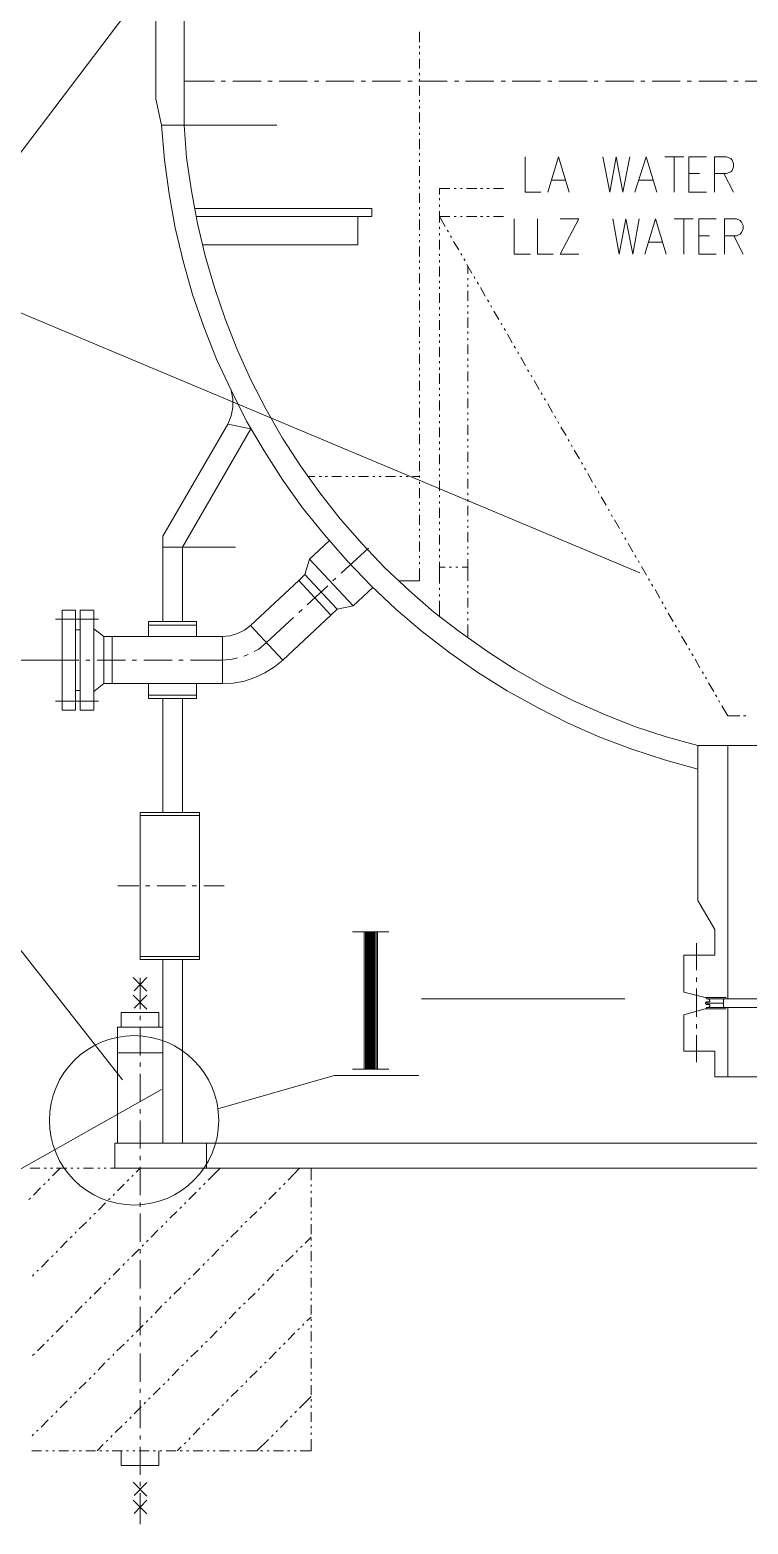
# Model space of a CAD drawing. Header units: millimetres. Extents: x 0 to 588, y 0 to 874.
# Drawn here: x 85.4 to 120.9, y 76.6 to 150.5 of the extents above; entities that cross this region are included whole.
import ezdxf

# ---------------------------------------------------------------- set-up
doc = ezdxf.new("R2010")
doc.units = ezdxf.units.MM
doc.layers.get('0').update_dxf_attribs({"lineweight": 18})

msp = doc.modelspace()

# ---------------------------------------------------------------- hatches: boundary and pattern name
for points in [[(119.02, 102.51), (118.936, 102.595), (119.02, 102.595)], [(119.02, 102.235), (118.936, 102.171), (119.02, 102.171)], [(119.719, 102.51), (119.782, 102.595), (119.719, 102.595)], [(119.719, 102.235), (119.782, 102.171), (119.719, 102.171)]]:
    msp.add_hatch(color=0).paths.add_polyline_path(points, flags=0)

# ---------------------------------------------------------------- linework, layer by layer
at = {"color": 0, "lineweight": 0}
for points in [[(93.028, 145.838), (93.028, 174.435)], [(80.37, 138.451), (104.14, 169.841)], [(91.63, 147.13), (91.63, 152.061)], [(104.669, 150.453), (104.669, 149.945)], [(104.669, 149.754), (104.669, 149.648)], [(104.669, 149.437), (104.669, 149.331)], [(104.669, 149.119), (104.669, 148.632)], [(93.028, 148.018), (94.53, 148.018)], [(94.869, 148.018), (95.081, 148.018)], [(95.441, 148.018), (96.838, 148.018)], [(97.176, 148.018), (97.388, 148.018)], [(97.727, 148.018), (99.124, 148.018)], [(99.483, 148.018), (99.695, 148.018)], [(100.034, 148.018), (101.431, 148.018)], [(101.79, 148.018), (102.002, 148.018)], [(102.341, 148.018), (103.738, 148.018)], [(104.098, 148.018), (104.309, 148.018)], [(104.648, 148.018), (106.045, 148.018)], [(104.669, 148.421), (104.669, 148.315)], [(104.669, 148.103), (104.669, 147.997)], [(106.405, 148.018), (106.617, 148.018)], [(106.955, 148.018), (108.352, 148.018)], [(108.712, 148.018), (108.924, 148.018)], [(109.262, 148.018), (110.659, 148.018)], [(111.019, 148.018), (111.231, 148.018)], [(111.57, 148.018), (112.966, 148.018)], [(113.326, 148.018), (113.517, 148.018)], [(113.877, 148.018), (115.274, 148.018)], [(115.633, 148.018), (115.824, 148.018)], [(116.184, 148.018), (117.581, 148.018)], [(117.919, 148.018), (118.131, 148.018)], [(118.491, 148.018), (119.888, 148.018)], [(120.227, 148.018), (120.438, 148.018)], [(120.798, 148.018), (122.195, 148.018)], [(104.669, 147.786), (104.669, 147.299)], [(91.906, 145.838), (91.63, 147.13)], [(104.669, 147.087), (104.669, 146.981)], [(104.669, 146.77), (104.669, 146.664)], [(104.669, 146.452), (104.669, 145.965)], [(97.621, 145.838), (91.906, 145.838)], [(91.906, 145.838), (92.054, 144.124), (92.287, 142.43), (92.583, 140.758), (92.985, 139.107), (93.451, 137.456), (94.001, 135.848), (94.636, 134.26), (95.356, 132.715), (96.118, 131.191), (96.986, 129.709), (97.917, 128.27), (98.891, 126.894), (99.97, 125.561), (101.092, 124.269), (102.277, 123.042), (103.505, 121.878), (104.817, 120.756), (106.172, 119.719), (107.569, 118.745), (109.008, 117.835), (110.511, 117.009), (112.035, 116.247), (113.602, 115.549), (115.189, 114.956), (116.798, 114.427), (118.449, 113.961)], [(93.028, 145.838), (93.154, 144.208), (93.387, 142.579), (93.684, 140.97), (94.065, 139.361), (94.53, 137.795), (95.059, 136.25), (95.652, 134.726), (96.329, 133.223), (97.091, 131.762), (97.896, 130.344), (98.785, 128.969), (99.737, 127.635), (100.753, 126.344), (101.833, 125.116), (102.955, 123.931), (104.161, 122.809), (105.389, 121.73), (106.68, 120.735), (108.035, 119.782), (109.41, 118.893), (110.829, 118.089), (112.289, 117.348), (113.792, 116.692), (115.316, 116.078), (116.882, 115.57), (118.449, 115.126)], [(104.669, 145.754), (104.669, 145.648)], [(104.669, 145.457), (104.669, 145.351)], [(104.669, 145.14), (104.669, 144.653)], [(104.669, 144.441), (104.669, 144.335)], [(109.897, 144.272), (109.897, 142.515), (110.68, 142.515)], [(111.019, 142.515), (111.548, 144.272), (112.078, 142.515)], [(113.75, 144.272), (114.088, 142.515), (114.406, 144.272), (114.745, 142.515), (115.083, 144.272)], [(115.337, 142.515), (115.888, 144.272), (116.417, 142.515)], [(116.819, 144.272), (117.75, 144.272)], [(117.284, 144.272), (117.284, 142.515)], [(118.004, 142.515), (118.004, 144.272), (118.872, 144.272)], [(119.274, 142.515), (119.274, 144.272), (119.867, 144.272), (120.079, 144.187), (120.142, 144.103), (120.206, 143.933), (120.206, 143.764), (120.142, 143.595), (120.079, 143.531), (119.867, 143.446), (119.274, 143.446)], [(104.669, 144.124), (104.669, 144.018)], [(104.669, 143.806), (104.669, 143.32)], [(104.669, 143.108), (104.669, 143.002)], [(104.669, 142.79), (104.669, 142.685)], [(111.21, 143.108), (111.887, 143.108)], [(115.549, 143.108), (116.205, 143.108)], [(118.004, 143.446), (118.533, 143.446)], [(119.74, 143.446), (120.206, 142.515)], [(104.669, 142.473), (104.669, 141.986)], [(105.664, 142.706), (106.172, 142.706)], [(105.664, 142.706), (105.664, 142.409)], [(105.664, 142.219), (105.664, 142.113)], [(106.384, 142.706), (106.49, 142.706)], [(106.701, 142.706), (106.786, 142.706)], [(106.998, 142.706), (107.505, 142.706)], [(107.696, 142.706), (107.802, 142.706)], [(108.013, 142.706), (108.119, 142.706)], [(108.331, 142.706), (108.839, 142.706)], [(118.004, 142.515), (118.872, 142.515)], [(102.32, 141.309), (102.32, 141.711), (93.535, 141.711)], [(93.62, 141.309), (102.32, 141.309)], [(101.621, 139.912), (101.621, 141.309)], [(104.669, 141.774), (104.669, 141.668)], [(104.669, 141.457), (104.669, 141.351)], [(105.664, 141.901), (105.664, 141.796)], [(105.664, 141.584), (105.664, 141.309), (106.172, 141.309)], [(105.939, 140.822), (105.664, 141.309)], [(105.664, 141.309), (105.664, 141.012)], [(106.384, 141.309), (106.49, 141.309)], [(106.701, 141.309), (106.786, 141.309)], [(106.998, 141.309), (107.505, 141.309)], [(107.696, 141.309), (107.802, 141.309)], [(108.013, 141.309), (108.119, 141.309)], [(108.331, 141.309), (108.839, 141.309)], [(104.669, 141.161), (104.669, 140.653)], [(105.664, 140.801), (105.664, 140.695)], [(106.109, 140.547), (106.045, 140.631)], [(109.368, 141.203), (109.368, 139.446), (110.172, 139.446)], [(110.511, 141.203), (110.511, 139.446), (111.294, 139.446)], [(111.633, 141.203), (112.564, 141.203), (111.633, 139.446), (112.564, 139.446)], [(114.237, 141.203), (114.554, 139.446), (114.893, 141.203), (115.231, 139.446), (115.549, 141.203)], [(115.824, 139.446), (116.353, 141.203), (116.882, 139.446)], [(117.284, 141.203), (118.216, 141.203)], [(117.75, 141.203), (117.75, 139.446)], [(118.491, 139.446), (118.491, 141.203), (119.359, 141.203)], [(119.761, 139.446), (119.761, 141.203), (120.354, 141.203), (120.544, 141.118), (120.608, 141.034), (120.692, 140.864), (120.692, 140.695), (120.608, 140.525), (120.544, 140.441), (120.354, 140.356), (119.761, 140.356)], [(93.938, 139.912), (101.621, 139.912)], [(104.669, 140.441), (104.669, 140.356)], [(104.669, 140.144), (104.669, 140.039)], [(104.669, 139.827), (104.669, 139.34)], [(105.664, 140.483), (105.664, 140.377)], [(105.664, 140.166), (105.664, 139.679)], [(106.257, 140.272), (106.214, 140.356)], [(106.617, 139.658), (106.362, 140.081)], [(116.014, 140.039), (116.692, 140.039)], [(118.491, 140.356), (119.02, 140.356)], [(120.227, 140.356), (120.692, 139.446)], [(104.669, 139.129), (104.669, 139.023)], [(105.664, 139.467), (105.664, 139.361)], [(105.664, 139.15), (105.664, 139.044)], [(106.765, 139.404), (106.722, 139.488)], [(106.934, 139.129), (106.871, 139.213)], [(118.491, 139.446), (119.359, 139.446)], [(115.57, 123.677), (80.37, 138.451)], [(104.669, 138.811), (104.669, 138.705)], [(104.669, 138.494), (104.669, 138.007)], [(105.664, 138.832), (105.664, 138.345)], [(107.273, 138.515), (107.019, 138.938)], [(107.061, 138.875), (107.061, 138.472)], [(107.421, 138.239), (107.379, 138.345)], [(104.669, 137.795), (104.669, 137.689)], [(105.664, 138.134), (105.664, 138.028)], [(105.664, 137.837), (105.664, 137.732)], [(107.061, 138.261), (107.061, 138.155)], [(107.061, 137.943), (107.061, 137.837)], [(107.061, 137.626), (107.061, 137.139)], [(107.59, 137.964), (107.527, 138.07)], [(107.929, 137.372), (107.696, 137.795)], [(104.669, 137.477), (104.669, 137.372)], [(104.669, 137.16), (104.669, 136.673)], [(105.664, 137.52), (105.664, 137.033)], [(105.664, 136.821), (105.664, 136.715)], [(107.061, 136.927), (107.061, 136.821)], [(108.098, 137.096), (108.035, 137.181)], [(108.246, 136.821), (108.204, 136.906)], [(104.669, 136.462), (104.669, 136.356)], [(104.669, 136.144), (104.669, 136.059)], [(105.664, 136.504), (105.664, 136.398)], [(105.664, 136.186), (105.664, 135.7)], [(107.061, 136.61), (107.061, 136.504)], [(107.061, 136.313), (107.061, 135.805)], [(108.606, 136.208), (108.352, 136.631)], [(104.669, 135.848), (104.669, 135.361)], [(105.664, 135.488), (105.664, 135.382)], [(107.061, 135.615), (107.061, 135.509)], [(108.754, 135.953), (108.712, 136.038)], [(108.924, 135.678), (108.86, 135.763)], [(109.262, 135.065), (109.029, 135.488)], [(104.669, 135.149), (104.669, 135.043)], [(104.669, 134.832), (104.669, 134.726)], [(105.664, 135.17), (105.664, 135.065)], [(105.664, 134.853), (105.664, 134.366)], [(107.061, 135.297), (107.061, 135.191)], [(107.061, 134.98), (107.061, 134.493)], [(109.432, 134.789), (109.368, 134.895)], [(109.58, 134.514), (109.537, 134.62)], [(104.669, 134.514), (104.669, 134.027)], [(105.664, 134.154), (105.664, 134.048)], [(107.061, 134.281), (107.061, 134.175)], [(107.061, 133.964), (107.061, 133.858)], [(109.918, 133.922), (109.686, 134.345)], [(104.669, 133.816), (104.669, 133.71)], [(104.669, 133.498), (104.669, 133.392)], [(104.669, 133.181), (104.669, 132.694)], [(105.664, 133.837), (105.664, 133.731)], [(105.664, 133.541), (105.664, 133.032)], [(107.061, 133.646), (107.061, 133.16)], [(110.088, 133.646), (110.024, 133.731)], [(110.236, 133.371), (110.194, 133.456)], [(110.596, 132.757), (110.342, 133.202)], [(95.186, 131.043), (95.356, 131.445), (95.441, 131.868), (95.441, 132.292), (95.356, 132.694)], [(104.669, 132.482), (104.669, 132.376)], [(105.664, 132.842), (105.664, 132.736)], [(105.664, 132.524), (105.664, 132.419)], [(107.061, 132.948), (107.061, 132.842)], [(107.061, 132.63), (107.061, 132.524)], [(110.744, 132.503), (110.702, 132.588)], [(104.669, 132.165), (104.669, 132.059)], [(104.669, 131.847), (104.669, 131.36)], [(105.664, 132.207), (105.664, 131.72)], [(107.061, 132.313), (107.061, 131.826)], [(110.913, 132.228), (110.85, 132.313)], [(111.252, 131.614), (111.019, 132.038)], [(96.329, 130.81), (95.186, 131.043), (91.969, 125.497)], [(104.669, 131.149), (104.669, 131.043)], [(105.664, 131.508), (105.664, 131.403)], [(105.664, 131.191), (105.664, 131.085)], [(107.061, 131.614), (107.061, 131.508)], [(107.061, 131.318), (107.061, 131.212)], [(107.061, 131), (107.061, 130.514)], [(111.421, 131.339), (111.358, 131.445)], [(111.57, 131.064), (111.527, 131.17)], [(111.929, 130.471), (111.675, 130.895)], [(92.943, 124.947), (96.329, 130.81)], [(104.669, 130.852), (104.669, 130.746)], [(104.669, 130.535), (104.669, 130.048)], [(105.664, 130.874), (105.664, 130.387)], [(105.664, 130.175), (105.664, 130.069)], [(107.061, 130.302), (107.061, 130.196)], [(112.078, 130.196), (112.035, 130.281)], [(104.669, 129.836), (104.669, 129.731)], [(104.669, 129.519), (104.669, 129.413)], [(105.664, 129.857), (105.664, 129.752)], [(105.664, 129.54), (105.664, 129.053)], [(107.061, 129.984), (107.061, 129.879)], [(107.061, 129.667), (107.061, 129.18)], [(112.226, 129.921), (112.183, 130.006)], [(112.585, 129.328), (112.332, 129.752)], [(104.669, 129.201), (104.669, 128.714)], [(105.664, 128.841), (105.664, 128.736)], [(107.061, 128.969), (107.061, 128.863)], [(112.734, 129.053), (112.691, 129.138)], [(112.903, 128.778), (112.84, 128.863)], [(99.145, 128.439), (99.504, 128.439)], [(99.716, 128.439), (99.822, 128.439)], [(100.013, 128.439), (100.118, 128.439)], [(100.33, 128.439), (100.817, 128.439)], [(101.028, 128.439), (101.134, 128.439)], [(101.346, 128.439), (101.452, 128.439)], [(101.663, 128.439), (102.15, 128.439)], [(102.362, 128.439), (102.468, 128.439)], [(102.68, 128.439), (102.785, 128.439)], [(102.997, 128.439), (103.484, 128.439)], [(103.695, 128.439), (103.801, 128.439)], [(104.013, 128.439), (104.119, 128.439)], [(104.331, 128.439), (104.669, 128.439)], [(104.669, 128.503), (104.669, 128.397)], [(104.669, 128.185), (104.669, 128.079)], [(105.664, 128.545), (105.664, 128.439)], [(105.664, 128.228), (105.664, 127.741)], [(107.061, 128.651), (107.061, 128.545)], [(107.061, 128.333), (107.061, 127.847)], [(113.242, 128.164), (113.009, 128.588)], [(113.411, 127.889), (113.347, 127.995)], [(104.669, 127.868), (104.669, 127.381)], [(105.664, 127.529), (105.664, 127.423)], [(105.664, 127.212), (105.664, 127.106)], [(107.061, 127.635), (107.061, 127.529)], [(107.061, 127.317), (107.061, 127.212)], [(113.559, 127.614), (113.517, 127.72)], [(113.919, 127.021), (113.665, 127.445)], [(104.669, 127.169), (104.669, 127.064)], [(104.669, 126.852), (104.669, 126.746)], [(104.669, 126.555), (104.669, 126.047)], [(105.664, 126.894), (105.664, 126.407)], [(107.061, 127), (107.061, 126.513)], [(114.067, 126.746), (114.025, 126.831)], [(114.215, 126.471), (114.173, 126.555)], [(104.669, 125.857), (104.669, 125.751)], [(105.664, 126.196), (105.664, 126.09)], [(105.664, 125.878), (105.664, 125.772)], [(107.061, 126.302), (107.061, 126.217)], [(107.061, 126.005), (107.061, 125.899)], [(114.575, 125.878), (114.321, 126.302)], [(91.969, 125.497), (91.969, 121.264)], [(98.7, 123.296), (98.996, 123.592), (99.229, 124.354), (100.203, 125.264)], [(104.669, 125.54), (104.669, 125.434)], [(104.669, 125.222), (104.669, 124.735)], [(105.664, 125.561), (105.664, 125.074)], [(107.061, 125.688), (107.061, 125.201)], [(107.061, 124.989), (107.061, 124.883)], [(114.723, 125.603), (114.681, 125.688)], [(114.893, 125.328), (114.829, 125.412)], [(115.231, 124.714), (114.999, 125.137)], [(91.969, 124.947), (95.567, 124.947)], [(92.943, 124.947), (92.943, 121.264)], [(101.388, 122.047), (99.229, 124.354)], [(102.15, 124.904), (100.796, 123.656)], [(104.669, 124.523), (104.669, 124.418)], [(105.664, 124.862), (105.664, 124.756)], [(105.664, 124.545), (105.664, 124.439)], [(107.061, 124.672), (107.061, 124.566)], [(107.061, 124.354), (107.061, 123.952)], [(115.401, 124.439), (115.337, 124.545)], [(115.549, 124.185), (115.507, 124.269)], [(98.996, 123.592), (100.605, 121.878)], [(104.669, 124.206), (104.669, 124.1)], [(104.669, 123.888), (104.669, 123.275)], [(105.664, 124.227), (105.664, 123.952)], [(105.939, 123.952), (105.664, 123.952), (105.664, 123.148)], [(105.664, 123.952), (105.939, 123.952)], [(106.257, 123.952), (106.151, 123.952)], [(106.151, 123.952), (106.257, 123.952)], [(106.574, 123.952), (106.468, 123.952)], [(106.468, 123.952), (106.574, 123.952)], [(107.061, 123.952), (106.786, 123.952)], [(106.786, 123.952), (107.061, 123.952)], [(107.061, 123.952), (107.061, 123.275)], [(115.909, 123.571), (115.655, 123.994)], [(98.7, 123.296), (96.308, 121.073)], [(98.7, 123.296), (100.288, 121.581)], [(100.139, 123.042), (99.124, 122.089)], [(100.288, 121.581), (100.605, 121.878), (101.388, 122.047), (102.362, 122.957)], [(100.542, 123.423), (100.394, 123.275)], [(103.632, 123.275), (104.669, 123.275)], [(105.664, 122.936), (105.664, 122.83)], [(107.061, 123.063), (107.061, 122.957)], [(107.061, 122.767), (107.061, 122.661)], [(116.057, 123.296), (116.014, 123.38)], [(116.226, 123.021), (116.163, 123.126)], [(116.565, 122.428), (116.332, 122.851)], [(105.664, 122.618), (105.664, 122.513)], [(105.664, 122.301), (105.664, 121.518)], [(107.061, 122.449), (107.061, 121.962)], [(116.734, 122.153), (116.671, 122.237)], [(86.656, 121.391), (88.794, 121.391)], [(86.995, 119.359), (86.995, 121.835)], [(87.651, 119.359), (87.651, 121.835), (86.995, 121.835)], [(87.884, 119.359), (87.884, 121.835), (88.561, 121.835)], [(88.561, 119.359), (88.561, 121.835)], [(98.446, 121.475), (97.113, 120.227)], [(100.288, 121.581), (97.917, 119.359)], [(98.87, 121.856), (98.7, 121.708)], [(107.061, 121.751), (107.061, 121.645)], [(107.061, 121.433), (107.061, 121.327)], [(116.882, 121.878), (116.819, 121.962)], [(117.221, 121.264), (116.988, 121.687)], [(87.884, 120.862), (87.651, 120.862)], [(89.048, 120.523), (88.561, 120.904)], [(91.271, 120.544), (91.271, 121.264)], [(93.641, 121.264), (91.271, 121.264)], [(93.641, 121.094), (91.271, 121.094)], [(93.641, 120.544), (93.641, 121.264)], [(94.933, 120.523), (95.314, 120.565), (95.673, 120.671), (96.012, 120.841), (96.308, 121.073)], [(96.308, 121.073), (97.917, 119.359)], [(107.061, 121.116), (107.061, 120.46)], [(117.39, 120.989), (117.327, 121.094)], [(117.538, 120.735), (117.496, 120.819)], [(117.898, 120.121), (117.644, 120.544)], [(89.048, 120.523), (89.048, 118.195)], [(89.472, 119.359), (89.472, 120.523), (89.048, 120.523)], [(89.091, 120.523), (94.933, 120.523)], [(94.933, 120.523), (94.933, 118.195)], [(96.499, 119.782), (96.732, 119.909), (97.113, 120.227)], [(118.046, 119.846), (118.004, 119.93)], [(86.995, 119.359), (68.919, 119.359)], [(86.233, 119.359), (87.82, 119.359)], [(86.995, 119.359), (86.995, 116.882)], [(87.651, 119.359), (87.651, 116.882), (86.995, 116.882)], [(87.884, 119.359), (87.884, 116.882), (88.561, 116.882)], [(88.159, 119.359), (88.371, 119.359)], [(88.561, 119.359), (88.561, 116.882)], [(88.731, 119.359), (90.128, 119.359)], [(89.472, 119.359), (89.472, 118.195), (89.048, 118.195)], [(90.466, 119.359), (90.678, 119.359)], [(91.038, 119.359), (92.435, 119.359)], [(92.773, 119.359), (92.985, 119.359)], [(93.345, 119.359), (94.933, 119.359)], [(94.933, 119.359), (95.398, 119.401), (95.673, 119.465)], [(94.933, 118.195), (95.462, 118.216), (96.012, 118.322), (96.52, 118.491), (97.028, 118.724), (97.494, 119.02), (97.917, 119.359)], [(95.991, 119.549), (96.203, 119.634)], [(118.216, 119.57), (118.152, 119.676)], [(118.555, 118.978), (118.322, 119.401)], [(118.724, 118.703), (118.66, 118.787)], [(118.872, 118.427), (118.83, 118.512)], [(87.884, 117.856), (87.651, 117.856)], [(89.048, 118.195), (88.561, 117.814)], [(89.091, 118.195), (94.933, 118.195)], [(91.271, 117.454), (91.271, 118.174)], [(93.641, 117.623), (91.271, 117.623)], [(93.641, 117.454), (93.641, 118.174)], [(119.232, 117.814), (118.978, 118.237)], [(119.38, 117.538), (119.317, 117.644)], [(86.656, 117.327), (88.794, 117.327)], [(93.641, 117.454), (91.271, 117.454)], [(91.969, 117.454), (91.969, 111.823)], [(92.943, 117.454), (92.943, 111.823)], [(119.528, 117.284), (119.486, 117.369)], [(119.93, 116.607), (119.634, 117.094)], [(119.93, 116.607), (120.523, 116.607)], [(120.713, 116.607), (120.819, 116.607)], [(118.449, 115.126), (118.449, 107.463)], [(118.449, 115.126), (135.361, 115.126)], [(119.93, 115.126), (119.93, 102.595)], [(90.847, 111.823), (93.79, 111.823)], [(90.847, 104.542), (90.847, 111.823)], [(90.847, 111.675), (93.79, 111.675)], [(93.79, 104.542), (93.79, 111.823)], [(89.98, 98.594), (81.449, 109.432)], [(89.747, 108.183), (90.784, 108.183)], [(91.123, 108.183), (91.334, 108.183)], [(91.694, 108.183), (93.091, 108.183)], [(93.43, 108.183), (93.641, 108.183)], [(94.001, 108.183), (95.017, 108.183)], [(119.295, 106.024), (118.449, 107.463)], [(101.367, 105.918), (102.637, 105.918)], [(101.431, 105.918), (102.722, 105.918)], [(101.473, 105.918), (102.764, 105.918)], [(101.515, 105.918), (102.806, 105.918)], [(101.558, 105.918), (102.849, 105.918)], [(101.621, 105.918), (102.891, 105.918)], [(101.642, 105.918), (102.912, 105.918)], [(101.706, 105.918), (102.976, 105.918)], [(101.727, 105.918), (103.018, 105.918)], [(101.748, 105.918), (103.039, 105.918)], [(101.812, 105.918), (103.103, 105.918)], [(101.875, 105.918), (103.166, 105.918)], [(101.939, 105.918), (101.939, 99.124)], [(102.002, 105.918), (102.002, 99.124)], [(102.044, 105.918), (102.044, 99.124)], [(102.066, 99.124), (102.066, 105.918)], [(102.087, 105.918), (102.087, 99.124)], [(102.129, 105.918), (102.129, 99.124)], [(102.15, 99.124), (102.15, 105.918)], [(102.193, 99.124), (102.193, 105.918)], [(102.193, 105.918), (102.193, 99.124)], [(102.214, 105.918), (102.214, 99.124)], [(102.235, 99.124), (102.235, 105.918)], [(102.256, 105.918), (102.256, 99.124)], [(102.277, 99.124), (102.277, 105.918)], [(102.299, 105.918), (102.299, 99.124)], [(102.32, 105.918), (102.32, 99.124)], [(102.32, 99.124), (102.32, 105.918)], [(102.341, 99.124), (102.341, 105.918)], [(102.383, 105.918), (102.383, 99.124)], [(102.404, 99.124), (102.404, 105.918)], [(102.447, 105.918), (102.447, 99.124)], [(102.447, 99.124), (102.447, 105.918)], [(102.468, 99.124), (102.468, 105.918)], [(102.531, 99.124), (102.531, 105.918)], [(102.595, 99.124), (102.595, 105.918)], [(119.295, 106.024), (119.295, 104.754)], [(118.385, 105.347), (118.385, 104.013)], [(90.847, 104.69), (93.79, 104.69)], [(90.847, 104.542), (93.79, 104.542)], [(91.969, 104.542), (91.969, 95.462)], [(92.943, 104.542), (92.943, 95.462)], [(119.295, 104.754), (117.75, 104.754)], [(117.75, 104.754), (117.75, 102.933)], [(90.509, 103.653), (91.186, 102.976)], [(90.551, 102.997), (91.186, 103.653)], [(90.847, 102.087), (90.847, 103.632)], [(118.385, 103.653), (118.385, 103.442)], [(90.509, 102.785), (91.186, 102.087)], [(90.551, 102.129), (91.186, 102.785)], [(118.808, 102.658), (117.75, 102.933)], [(118.385, 103.103), (118.385, 101.706)], [(114.829, 102.595), (104.775, 102.595)], [(118.808, 102.108), (117.75, 101.812)], [(119.846, 102.658), (118.808, 102.658)], [(119.846, 102.108), (118.808, 102.108)], [(118.872, 102.447), (118.83, 102.404), (118.83, 102.362), (118.872, 102.32)], [(118.872, 102.658), (118.872, 102.595)], [(126.915, 102.595), (118.872, 102.595)], [(118.872, 102.447), (118.914, 102.383)], [(118.872, 102.447), (119.02, 102.447)], [(118.872, 102.32), (118.914, 102.383)], [(118.872, 102.32), (119.02, 102.32)], [(118.872, 102.108), (118.872, 102.171)], [(118.872, 102.171), (134.938, 102.171)], [(119.719, 102.383), (118.914, 102.383)], [(118.978, 102.595), (119.846, 102.595)], [(118.978, 102.171), (119.719, 102.171)], [(119.02, 102.51), (119.02, 102.595)], [(119.02, 102.447), (119.041, 102.468), (119.041, 102.51), (119.02, 102.51)], [(119.041, 102.277), (119.041, 102.299), (119.02, 102.32)], [(119.02, 102.235), (119.041, 102.256), (119.041, 102.277)], [(119.02, 102.235), (119.02, 102.171)], [(119.719, 102.595), (119.719, 102.171)], [(119.93, 102.171), (119.93, 98.743)], [(89.916, 101.918), (91.779, 101.918), (91.779, 101.198)], [(89.916, 101.198), (89.916, 101.918)], [(90.847, 101.537), (90.847, 101.748)], [(117.75, 100.013), (117.75, 101.812)], [(118.385, 101.346), (118.385, 101.134)], [(91.969, 101.198), (89.725, 101.198), (89.725, 95.462)], [(90.847, 99.801), (90.847, 101.198)], [(118.385, 100.796), (118.385, 99.462)], [(91.969, 99.928), (89.725, 99.928)], [(119.295, 100.013), (117.75, 100.013)], [(119.295, 100.013), (119.295, 98.743)], [(90.847, 99.229), (90.847, 99.441)], [(101.367, 99.124), (102.637, 99.124)], [(101.431, 99.124), (102.722, 99.124)], [(101.473, 99.124), (102.764, 99.124)], [(101.515, 99.124), (102.806, 99.124)], [(101.558, 99.124), (102.849, 99.124)], [(101.621, 99.124), (102.891, 99.124)], [(101.642, 99.124), (102.912, 99.124)], [(101.706, 99.124), (102.976, 99.124)], [(101.727, 99.124), (103.018, 99.124)], [(101.748, 99.124), (103.039, 99.124)], [(101.812, 99.124), (103.103, 99.124)], [(101.875, 99.124), (103.166, 99.124)], [(90.847, 97.494), (90.847, 98.891)], [(94.7, 97.155), (100.457, 98.806), (104.648, 98.806)], [(134.514, 98.743), (119.295, 98.743)], [(91.906, 98.108), (72.39, 87.101)], [(90.847, 96.922), (90.847, 97.134)], [(90.847, 95.186), (90.847, 96.584)], [(89.599, 94.213), (89.599, 95.462)], [(89.599, 95.462), (126.915, 95.462)], [(94.128, 94.213), (94.128, 95.462)], [(90.847, 94.615), (90.847, 94.827)], [(85.894, 94.213), (85.407, 94.213)], [(86.212, 94.213), (86.106, 94.213)], [(86.529, 94.213), (86.424, 94.213)], [(86.508, 93.832), (86.889, 94.213)], [(87.228, 94.213), (86.72, 94.213)], [(87.524, 94.213), (87.418, 94.213)], [(87.842, 94.213), (87.736, 94.213)], [(88.54, 94.213), (88.053, 94.213)], [(88.858, 94.213), (88.752, 94.213)], [(89.175, 94.213), (89.069, 94.213)], [(89.874, 94.213), (89.387, 94.213)], [(89.599, 94.213), (126.915, 94.213)], [(90.191, 94.213), (90.085, 94.213)], [(90.509, 94.213), (90.403, 94.213)], [(90.657, 94.022), (90.847, 94.213)], [(91.207, 94.213), (90.72, 94.213)], [(90.847, 92.879), (90.847, 94.276)], [(91.525, 94.213), (91.419, 94.213)], [(91.821, 94.213), (91.736, 94.213)], [(92.519, 94.213), (92.033, 94.213)], [(92.837, 94.213), (92.731, 94.213)], [(93.154, 94.213), (93.049, 94.213)], [(93.853, 94.213), (93.366, 94.213)], [(94.171, 94.213), (94.065, 94.213)], [(94.213, 93.62), (94.805, 94.213)], [(94.488, 94.213), (94.382, 94.213)], [(95.186, 94.213), (94.7, 94.213)], [(95.504, 94.213), (95.398, 94.213)], [(95.822, 94.213), (95.716, 94.213)], [(96.52, 94.213), (96.033, 94.213)], [(96.816, 94.213), (96.732, 94.213)], [(97.134, 94.213), (97.028, 94.213)], [(97.832, 94.213), (97.346, 94.213)], [(98.15, 94.213), (98.044, 94.213)], [(98.171, 93.62), (98.743, 94.213)], [(98.467, 94.213), (98.362, 94.213)], [(99.314, 94.213), (98.679, 94.213)], [(99.314, 93.62), (99.314, 94.213)], [(85.577, 92.879), (85.915, 93.239)], [(86.064, 93.387), (86.148, 93.451)], [(86.296, 93.599), (86.36, 93.684)], [(89.725, 93.091), (90.064, 93.43)], [(90.212, 93.578), (90.297, 93.662)], [(90.445, 93.811), (90.509, 93.874)], [(93.768, 93.176), (93.832, 93.239)], [(93.98, 93.387), (94.065, 93.472)], [(97.727, 93.176), (97.79, 93.239)], [(97.938, 93.387), (98.023, 93.472)], [(99.314, 93.303), (99.314, 93.409)], [(85.344, 92.668), (85.429, 92.731)], [(88.794, 92.138), (89.133, 92.498)], [(89.281, 92.647), (89.366, 92.71)], [(89.514, 92.858), (89.577, 92.943)], [(90.847, 92.308), (90.847, 92.519)], [(93.049, 92.456), (93.112, 92.519)], [(93.26, 92.668), (93.62, 93.028)], [(97.007, 92.456), (97.07, 92.519)], [(97.219, 92.668), (97.578, 93.028)], [(99.314, 92.985), (99.314, 93.091)], [(99.314, 92.287), (99.314, 92.773)], [(88.35, 91.694), (88.413, 91.779)], [(88.561, 91.927), (88.646, 91.99)], [(90.847, 90.572), (90.847, 91.969)], [(92.329, 91.736), (92.668, 92.075)], [(92.816, 92.223), (92.9, 92.308)], [(96.287, 91.736), (96.626, 92.075)], [(96.774, 92.223), (96.859, 92.308)], [(99.314, 91.969), (99.314, 92.075)], [(99.314, 91.652), (99.314, 91.757)], [(87.63, 90.996), (87.694, 91.059)], [(87.842, 91.207), (88.201, 91.546)], [(91.398, 90.805), (91.736, 91.144)], [(91.885, 91.292), (91.969, 91.376)], [(92.117, 91.525), (92.181, 91.588)], [(95.335, 90.805), (95.695, 91.144)], [(95.843, 91.292), (95.906, 91.376)], [(96.054, 91.525), (96.139, 91.588)], [(99.314, 90.953), (99.314, 91.44)], [(86.91, 90.276), (87.249, 90.615)], [(87.397, 90.763), (87.482, 90.847)], [(90.953, 90.361), (91.017, 90.424)], [(91.165, 90.572), (91.249, 90.657)], [(94.89, 90.361), (94.975, 90.424)], [(95.123, 90.572), (95.186, 90.657)], [(98.785, 90.297), (98.87, 90.361)], [(99.018, 90.509), (99.314, 90.805)], [(99.314, 90.636), (99.314, 90.742)], [(99.314, 90.318), (99.314, 90.424)], [(85.979, 89.323), (86.318, 89.683)], [(86.466, 89.831), (86.55, 89.895)], [(86.699, 90.043), (86.762, 90.128)], [(90.001, 89.408), (90.085, 89.493)], [(90.234, 89.641), (90.297, 89.704)], [(90.445, 89.853), (90.805, 90.212)], [(90.847, 90.001), (90.847, 90.212)], [(90.847, 88.265), (90.847, 89.662)], [(93.959, 89.408), (94.043, 89.493)], [(94.192, 89.641), (94.255, 89.704)], [(94.403, 89.853), (94.742, 90.212)], [(98.065, 89.577), (98.425, 89.916)], [(98.573, 90.064), (98.637, 90.149)], [(99.314, 89.62), (99.314, 90.106)], [(85.534, 88.879), (85.598, 88.963)], [(85.746, 89.112), (85.831, 89.175)], [(89.302, 88.71), (89.366, 88.773)], [(89.514, 88.921), (89.853, 89.26)], [(93.239, 88.71), (93.324, 88.773)], [(93.472, 88.921), (93.811, 89.26)], [(97.134, 88.625), (97.472, 88.985)], [(97.621, 89.133), (97.705, 89.196)], [(97.853, 89.344), (97.917, 89.429)], [(99.314, 89.323), (99.314, 89.408)], [(99.314, 89.006), (99.314, 89.112)], [(99.314, 88.307), (99.314, 88.794)], [(88.582, 87.99), (88.921, 88.329)], [(89.069, 88.477), (89.154, 88.561)], [(92.519, 87.99), (92.879, 88.329)], [(93.028, 88.477), (93.091, 88.561)], [(96.203, 87.694), (96.541, 88.032)], [(96.689, 88.18), (96.753, 88.265)], [(96.901, 88.413), (96.986, 88.477)], [(99.314, 87.99), (99.314, 88.096)], [(87.63, 87.037), (87.99, 87.397)], [(88.138, 87.545), (88.201, 87.609)], [(88.35, 87.757), (88.434, 87.842)], [(90.847, 87.694), (90.847, 87.905)], [(90.847, 85.958), (90.847, 87.355)], [(91.588, 87.037), (91.927, 87.397)], [(92.075, 87.545), (92.16, 87.609)], [(92.308, 87.757), (92.371, 87.842)], [(95.737, 87.249), (95.822, 87.334)], [(95.97, 87.482), (96.054, 87.545)], [(99.314, 87.672), (99.314, 87.778)], [(99.314, 86.974), (99.314, 87.461)], [(87.186, 86.593), (87.27, 86.677)], [(87.418, 86.826), (87.482, 86.889)], [(91.144, 86.593), (91.228, 86.677)], [(91.376, 86.826), (91.44, 86.889)], [(95.038, 86.529), (95.102, 86.614)], [(95.25, 86.762), (95.589, 87.101)], [(99.102, 86.656), (99.314, 86.847)], [(99.314, 86.656), (99.314, 86.762)], [(86.466, 85.873), (86.55, 85.958)], [(86.699, 86.106), (87.037, 86.445)], [(90.424, 85.873), (90.509, 85.958)], [(90.657, 86.106), (90.996, 86.445)], [(94.319, 85.81), (94.657, 86.169)], [(94.805, 86.318), (94.89, 86.381)], [(98.171, 85.725), (98.51, 86.064)], [(98.658, 86.212), (98.743, 86.275)], [(98.891, 86.424), (98.954, 86.508)], [(99.314, 86.339), (99.314, 86.445)], [(99.314, 85.64), (99.314, 86.127)], [(85.767, 85.175), (86.106, 85.513)], [(86.254, 85.662), (86.318, 85.725)], [(89.704, 85.175), (90.064, 85.513)], [(90.212, 85.662), (90.276, 85.725)], [(90.847, 85.386), (90.847, 85.598)], [(90.847, 83.651), (90.847, 85.048)], [(93.366, 84.878), (93.726, 85.217)], [(93.874, 85.365), (93.938, 85.45)], [(94.086, 85.598), (94.171, 85.662)], [(97.24, 84.772), (97.578, 85.132)], [(97.727, 85.281), (97.79, 85.344)], [(97.938, 85.492), (98.023, 85.577)], [(99.314, 85.323), (99.314, 85.429)], [(99.314, 85.026), (99.314, 85.111)], [(85.534, 84.942), (85.619, 85.026)], [(88.773, 84.222), (89.112, 84.582)], [(89.26, 84.73), (89.344, 84.794)], [(89.493, 84.942), (89.556, 85.026)], [(92.922, 84.434), (93.006, 84.497)], [(93.154, 84.645), (93.218, 84.73)], [(96.795, 84.328), (96.859, 84.413)], [(97.007, 84.561), (97.091, 84.624)], [(99.314, 84.307), (99.314, 84.815)], [(87.842, 83.291), (88.18, 83.629)], [(88.329, 83.778), (88.413, 83.862)], [(88.561, 84.01), (88.625, 84.074)], [(91.99, 83.502), (92.075, 83.566)], [(92.223, 83.714), (92.287, 83.799)], [(92.435, 83.947), (92.773, 84.286)], [(96.076, 83.608), (96.139, 83.693)], [(96.287, 83.841), (96.647, 84.18)], [(99.314, 84.01), (99.314, 84.116)], [(99.314, 83.693), (99.314, 83.799)], [(87.397, 82.846), (87.461, 82.91)], [(87.609, 83.058), (87.694, 83.143)], [(90.847, 83.1), (90.847, 83.291)], [(91.271, 82.783), (91.355, 82.846)], [(91.504, 82.995), (91.842, 83.354)], [(95.356, 82.91), (95.695, 83.249)], [(95.843, 83.397), (95.927, 83.46)], [(98.743, 82.338), (99.314, 82.91)], [(99.314, 82.995), (99.314, 83.481)], [(86.677, 82.127), (86.741, 82.211)], [(86.889, 82.359), (87.249, 82.698)], [(90.551, 82.063), (90.911, 82.402)], [(90.847, 81.344), (90.847, 82.74)], [(91.059, 82.55), (91.123, 82.635)], [(94.403, 81.957), (94.763, 82.317)], [(94.911, 82.465), (94.975, 82.529)], [(95.123, 82.677), (95.208, 82.762)], [(98.51, 82.106), (98.594, 82.19)], [(99.314, 82.677), (99.314, 82.783)], [(99.314, 82.359), (99.314, 82.465)], [(99.314, 81.661), (99.314, 82.148)], [(85.958, 81.407), (86.296, 81.767)], [(86.445, 81.915), (86.529, 81.978)], [(89.62, 81.132), (89.958, 81.471)], [(90.106, 81.619), (90.191, 81.682)], [(90.339, 81.83), (90.403, 81.915)], [(93.472, 81.026), (93.811, 81.365)], [(93.959, 81.513), (94.043, 81.597)], [(94.192, 81.746), (94.255, 81.809)], [(97.79, 81.386), (98.15, 81.746)], [(98.298, 81.894), (98.362, 81.957)], [(99.314, 81.344), (99.314, 81.449)], [(85.513, 80.963), (85.577, 81.047)], [(85.725, 81.195), (85.81, 81.259)], [(89.175, 80.687), (89.26, 80.751)], [(89.408, 80.899), (89.472, 80.984)], [(90.847, 80.793), (90.847, 80.984)], [(93.028, 80.582), (93.112, 80.645)], [(93.26, 80.793), (93.324, 80.878)], [(96.626, 80.222), (97.197, 80.793)], [(97.346, 80.941), (97.43, 81.026)], [(97.578, 81.174), (97.642, 81.238)], [(99.314, 81.026), (99.314, 81.132)], [(99.314, 80.222), (99.314, 80.814)], [(85.979, 80.222), (85.492, 80.222)], [(86.296, 80.222), (86.191, 80.222)], [(86.614, 80.222), (86.508, 80.222)], [(87.312, 80.222), (86.826, 80.222)], [(87.63, 80.222), (87.524, 80.222)], [(87.948, 80.222), (87.842, 80.222)], [(88.646, 80.222), (88.159, 80.222)], [(88.731, 80.222), (89.027, 80.539)], [(88.963, 80.222), (88.858, 80.222)], [(89.281, 80.222), (89.175, 80.222)], [(89.98, 80.222), (89.472, 80.222)], [(89.916, 80.222), (89.916, 79.502), (91.779, 79.502), (91.779, 80.222)], [(90.276, 80.222), (90.17, 80.222)], [(90.593, 80.222), (90.487, 80.222)], [(91.292, 80.222), (90.805, 80.222)], [(90.847, 79.036), (90.847, 80.433)], [(91.609, 80.222), (91.504, 80.222)], [(91.927, 80.222), (91.821, 80.222)], [(92.625, 80.222), (92.138, 80.222)], [(92.689, 80.222), (92.879, 80.433)], [(92.943, 80.222), (92.837, 80.222)], [(93.26, 80.222), (93.154, 80.222)], [(93.959, 80.222), (93.472, 80.222)], [(94.276, 80.222), (94.171, 80.222)], [(94.573, 80.222), (94.467, 80.222)], [(95.271, 80.222), (94.784, 80.222)], [(95.589, 80.222), (95.483, 80.222)], [(95.906, 80.222), (95.8, 80.222)], [(96.605, 80.222), (96.118, 80.222)], [(96.922, 80.222), (96.816, 80.222)], [(97.24, 80.222), (97.134, 80.222)], [(97.938, 80.222), (97.451, 80.222)], [(98.256, 80.222), (98.15, 80.222)], [(98.573, 80.222), (98.467, 80.222)], [(99.314, 80.222), (98.764, 80.222)], [(90.509, 78.677), (91.186, 77.978)], [(90.551, 78.02), (91.186, 78.655)], [(90.847, 78.486), (90.847, 78.698)], [(90.509, 77.787), (91.186, 77.11)], [(90.551, 77.131), (91.186, 77.787)], [(90.847, 76.602), (90.847, 78.126)]]:
    msp.add_lwpolyline(points, dxfattribs=at)
msp.add_circle((90.551, 96.584), 4.191, dxfattribs=at)

doc.saveas('drawing.dxf')
